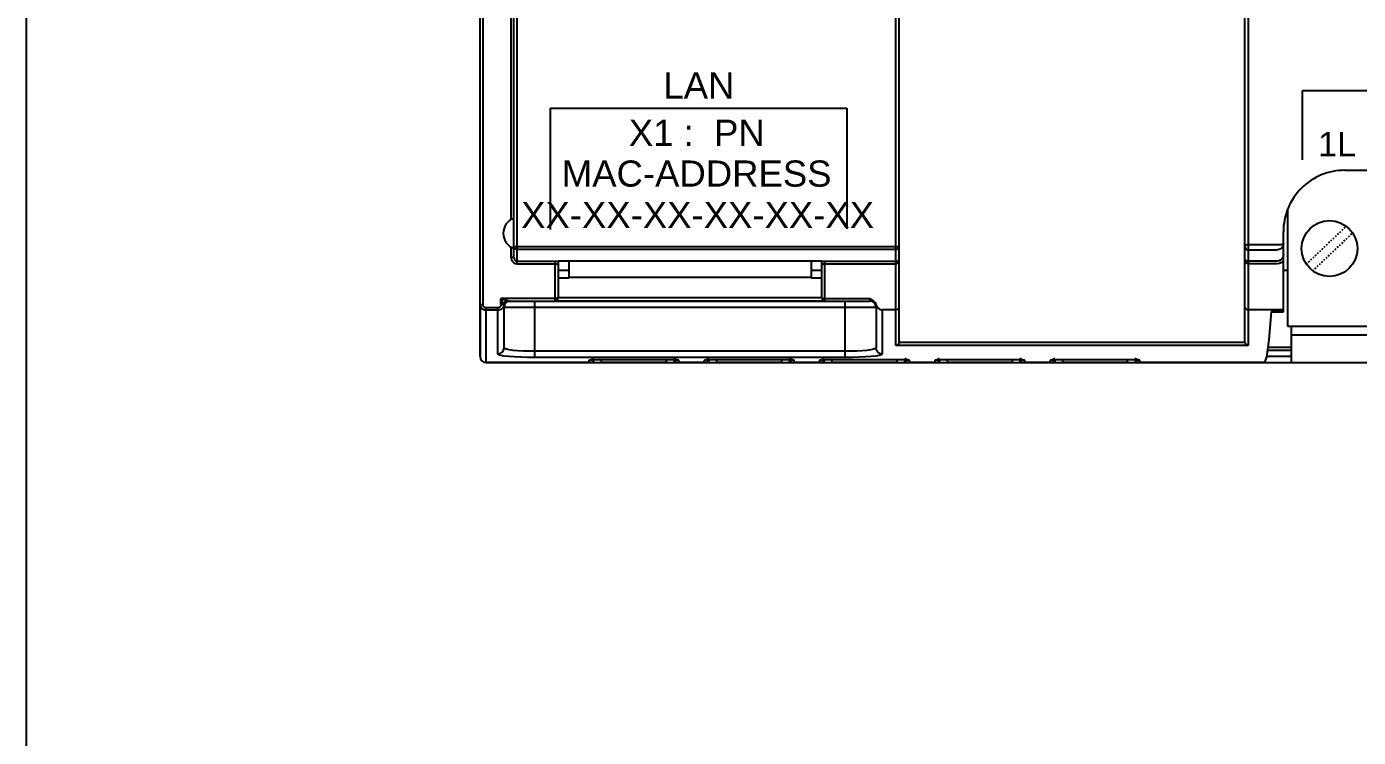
# Model space of a CAD drawing. Header units: inches. Extents: x 57 to 2760, y -193 to 2149.
# Drawn here: x 60.5 to 147.1, y 1878.4 to 1924.6 of the extents above; entities that cross this region are included whole.
import ezdxf

# ---------------------------------------------------------------- set-up
doc = ezdxf.new("R2010")
doc.units = ezdxf.units.IN
doc.header["$MEASUREMENT"] = 0
doc.linetypes.add('DOT', pattern=[0.2, 0.1, -0.1])
doc.styles.get("Standard").update_dxf_attribs({"font": 'arial.ttf'})

msp = doc.modelspace()

# ---------------------------------------------------------------- linework, layer by layer
at = {"color": 7, "linetype": 'Continuous'}
for p, q in [((89.97114, 1903.19462), (89.97114, 2002.39462)), ((90.17114, 1906.56641), (90.17114, 1999.02283)), ((91.97114, 1943.179), (91.97114, 1912.09265)), ((92.17114, 1909.62194), (92.17114, 1937.00527)), ((92.37114, 1909.22064), (92.37114, 1936.85877)), ((117.02114, 1903.90033), (117.02114, 1927.79462)), ((117.22114, 1904.1282), (117.22114, 1928.29462)), ((139.72114, 1904.12831), (139.72114, 1928.29462)), ((139.92114, 1927.79462), (139.92114, 1903.90033)), ((117.22114, 1904.12831), (117.22114, 1927.59462)), ((146.22114, 1915.29462), (188.22111, 1915.29462)), ((142.52114, 1905.14462), (142.52114, 1912.81449)), ((142.22114, 1906.09161), (142.22114, 1911.29462)), ((142.22114, 1910.50962), (142.22114, 1911.29462)), ((91.97114, 1910.29659), (91.97114, 1909.65211)), ((92.37114, 1910.33179), (117.02114, 1910.33179)), ((139.92114, 1910.46907), (141.82114, 1910.46907)), ((92.37114, 1910.15894), (117.02114, 1910.15894)), ((139.92114, 1910.12325), (141.82114, 1910.12325)), ((92.37114, 1909.38322), (94.84614, 1909.38322)), ((92.37114, 1909.22064), (94.84614, 1909.22064)), ((94.84614, 1909.38322), (94.94915, 1909.37939)), ((94.84614, 1906.79462), (94.84614, 1909.38322)), ((94.94915, 1909.37939), (95.04614, 1909.36806)), ((95.04614, 1909.4129), (112.19614, 1909.4129)), ((95.04614, 1909.4129), (95.04614, 1906.99462)), ((95.04614, 1909.39927), (112.19614, 1909.39927)), ((95.04614, 1908.79462), (95.74714, 1908.79462)), ((95.74714, 1909.39927), (95.74714, 1908.31462)), ((111.49514, 1909.39927), (111.49514, 1908.31462)), ((111.49514, 1908.79462), (112.19614, 1908.79462)), ((112.19614, 1906.99462), (112.19614, 1909.4129)), ((112.19614, 1909.36806), (112.29298, 1909.37938)), ((112.29298, 1909.37938), (112.39614, 1909.38322)), ((112.39614, 1906.79462), (112.39614, 1909.38322)), ((112.39614, 1909.38322), (117.02114, 1909.38322)), ((112.39614, 1909.22064), (117.02114, 1909.22064)), ((141.82105, 1909.38322), (139.92114, 1909.38322)), ((141.82114, 1909.22064), (139.92114, 1909.22064)), ((142.22114, 1908.79462), (142.52114, 1908.79462)), ((95.04614, 1908.29462), (95.74714, 1908.29462)), ((111.49514, 1908.31462), (95.74714, 1908.31462)), ((111.49514, 1908.29462), (112.19614, 1908.29462)), ((94.84614, 1906.96175), (91.32114, 1906.9618)), ((91.32114, 1906.56641), (91.32114, 1906.9618)), ((112.19614, 1906.99462), (95.04614, 1906.99462)), ((112.39614, 1906.96175), (115.32917, 1906.96175)), ((89.97114, 1906.59967), (89.97114, 1903.19462)), ((91.12114, 1906.3493), (90.37114, 1906.3493)), ((90.37114, 1902.79462), (90.37114, 1906.3493)), ((91.12112, 1906.18957), (90.37114, 1906.18957)), ((91.12114, 1903.35186), (91.12114, 1906.3493)), ((91.41955, 1906.67492), (91.45478, 1906.57492)), ((91.45478, 1906.57492), (91.52629, 1906.68267)), ((91.50669, 1906.49499), (91.58541, 1906.65007)), ((91.52114, 1906.39462), (115.72114, 1906.39462)), ((91.52114, 1903.74963), (91.52114, 1906.39462)), ((91.52114, 1903.74965), (91.52114, 1906.39462)), ((91.58541, 1906.65007), (91.72202, 1906.75668)), ((91.72202, 1906.75668), (91.89061, 1906.79462)), ((91.89061, 1906.79462), (115.35063, 1906.79462)), ((93.52114, 1903.12586), (93.52114, 1906.79462)), ((112.39614, 1906.79462), (94.84614, 1906.79462)), ((113.72114, 1903.12586), (113.72114, 1906.79462)), ((115.73588, 1906.49854), (115.65606, 1906.65194)), ((115.72114, 1906.39462), (115.72114, 1903.74965)), ((115.73886, 1906.52908), (115.78282, 1906.42533)), ((116.12114, 1906.22281), (116.12114, 1903.35186)), ((117.02114, 1906.22281), (116.12114, 1906.22281)), ((142.22114, 1906.22281), (139.92114, 1906.22281)), ((141.30581, 1904.27635), (141.45271, 1906.1182)), ((141.44914, 1906.09161), (142.22114, 1906.09161)), ((142.22114, 1906.1182), (141.45271, 1906.1182)), ((191.43114, 1905.14462), (142.52114, 1905.14462)), ((142.72114, 1905.14462), (142.72114, 1902.79462)), ((142.72114, 1904.60462), (191.72114, 1904.60462)), ((113.72113, 1903.52453), (93.52115, 1903.52453)), ((139.92114, 1903.90033), (117.02114, 1903.90033)), ((139.72338, 1904.09812), (117.2189, 1904.09812)), ((117.22114, 1904.12831), (117.22108, 1904.12326)), ((141.21427, 1903.59462), (142.72114, 1903.59462)), ((141.24113, 1903.79462), (142.72114, 1903.79462)), ((90.37114, 1902.79462), (199.57114, 1902.79462)), ((97.07114, 1902.79462), (90.37114, 1902.79462)), ((113.72114, 1903.12586), (93.52114, 1903.12586)), ((97.07114, 1902.79462), (97.07114, 1902.95281)), ((97.82751, 1903.00038), (102.07114, 1903.00045)), ((97.87114, 1902.79462), (97.87114, 1903.00128)), ((97.87114, 1903.00128), (102.07114, 1903.00128)), ((102.07114, 1902.79462), (97.87114, 1902.79462)), ((102.07114, 1903.00128), (102.07114, 1902.79462)), ((102.87114, 1902.95281), (102.87114, 1902.79462)), ((104.57114, 1902.79462), (102.87114, 1902.79462)), ((104.57114, 1902.79462), (104.57114, 1902.95281)), ((105.32751, 1903.00038), (109.57114, 1903.00045)), ((105.37114, 1902.79462), (105.37114, 1903.00128)), ((105.37114, 1903.00128), (109.57114, 1903.00128)), ((109.57114, 1902.79462), (105.37114, 1902.79462)), ((109.57114, 1903.00128), (109.57114, 1902.79462)), ((110.37114, 1902.95281), (110.37114, 1902.79462)), ((112.07114, 1902.79462), (110.37114, 1902.79462)), ((112.07114, 1902.79462), (112.07114, 1902.95281)), ((112.82751, 1903.00038), (117.07114, 1903.00045)), ((112.87114, 1902.79462), (112.87114, 1903.00128)), ((112.87114, 1903.00128), (117.07114, 1903.00128)), ((117.07114, 1902.79462), (112.87114, 1902.79462)), ((117.07114, 1903.00128), (117.07114, 1902.79462)), ((117.87114, 1902.95281), (117.87114, 1902.79462)), ((119.57114, 1902.79462), (117.87114, 1902.79462)), ((119.57114, 1902.79462), (119.57114, 1902.95281)), ((120.32751, 1903.00038), (124.57114, 1903.00045)), ((120.37114, 1902.79462), (120.37114, 1903.00128)), ((120.37114, 1903.00128), (124.57114, 1903.00128)), ((124.57114, 1902.79462), (120.37114, 1902.79462)), ((124.57114, 1903.00128), (124.57114, 1902.79462)), ((125.37114, 1902.95281), (125.37114, 1902.79462)), ((127.07114, 1902.79462), (125.37114, 1902.79462)), ((127.07114, 1902.79462), (127.07114, 1902.95281)), ((127.82751, 1903.00038), (132.07114, 1903.00045)), ((127.87114, 1902.79462), (127.87114, 1903.00128)), ((127.87114, 1903.00128), (132.07114, 1903.00128)), ((132.07114, 1902.79462), (127.87114, 1902.79462)), ((132.07114, 1903.00128), (132.07114, 1902.79462)), ((132.87114, 1902.95281), (132.87114, 1902.79462)), ((141.00644, 1902.79462), (132.87114, 1902.79462)), ((142.72114, 1903.19462), (141.16056, 1903.19462))]:
    msp.add_line(p, q, dxfattribs=at)
for p, q in [((143.46139, 1915.96903), (143.46139, 1920.48261)), ((143.46139, 1920.48261), (166.93614, 1920.48261)), ((94.55277, 1911.43393), (94.55277, 1919.32277)), ((94.55277, 1919.32277), (113.82367, 1919.32277)), ((113.82367, 1919.32277), (113.82367, 1911.49508))]:
    msp.add_line(p, q)
at = {"linetype": 'DOT'}
for p, q in [((143.71529, 1909.19139), (146.31437, 1911.65344)), ((144.12791, 1908.7558), (146.72699, 1911.21785))]:
    msp.add_line(p, q, dxfattribs=at)
msp.add_lwpolyline([(60.46636, 2015.39461), (1098.54819, 2015.39461), (1098.54819, 1083.9003), (60.46636, 1083.9003)], close=True)
at = {"color": 7, "linetype": 'Continuous'}
for points in [[(92.37114, 1910.15894), (92.29556, 1910.17327), (92.23065, 1910.21463), (92.18647, 1910.27795), (92.17114, 1910.35213)], [(92.17114, 1910.35213), (92.18647, 1910.34432), (92.23065, 1910.33765), (92.29556, 1910.33329), (92.37114, 1910.33179)], [(117.02114, 1910.15894), (117.09671, 1910.17327), (117.16163, 1910.21463), (117.20581, 1910.27795), (117.22114, 1910.35213)], [(117.02114, 1910.33179), (117.09671, 1910.33329), (117.16163, 1910.33765), (117.20581, 1910.34432), (117.22114, 1910.35213)], [(139.72114, 1910.35213), (139.72409, 1910.37212), (139.73199, 1910.39009), (139.74358, 1910.40593), (139.75777, 1910.41957), (139.77379, 1910.43119), (139.79178, 1910.44131), (139.81168, 1910.45), (139.83295, 1910.45708), (139.85498, 1910.46247), (139.87722, 1910.46619), (139.89918, 1910.46835), (139.92114, 1910.46907)], [(139.72114, 1910.35213), (139.72409, 1910.31298), (139.73199, 1910.27776), (139.74358, 1910.2468), (139.75778, 1910.22009), (139.77379, 1910.19736), (139.79179, 1910.17757), (139.81168, 1910.16057), (139.83295, 1910.1467), (139.85498, 1910.13614), (139.87722, 1910.12884), (139.89918, 1910.12464), (139.92114, 1910.12325)], [(142.22114, 1910.50962), (142.20185, 1910.39108), (142.14529, 1910.28324), (142.05666, 1910.19733), (141.94503, 1910.14225), (141.82114, 1910.12325)], [(141.82114, 1910.46907), (141.87971, 1910.46951), (141.943, 1910.471), (142.00861, 1910.47379), (142.0732, 1910.47812), (142.13232, 1910.48414), (142.18, 1910.49171), (142.21069, 1910.50042), (142.22114, 1910.50962)], [(91.97114, 1909.65211), (92.07114, 1909.64807), (92.14434, 1909.63702), (92.17114, 1909.62194)], [(91.97114, 1909.65211), (91.97815, 1909.57169), (91.99657, 1909.50076), (92.02317, 1909.43935), (92.05557, 1909.387), (92.0916, 1909.34352), (92.12916, 1909.30857), (92.16676, 1909.28123), (92.20428, 1909.25998), (92.24241, 1909.2436), (92.28228, 1909.23142), (92.32494, 1909.22353), (92.37114, 1909.22064)], [(92.17114, 1909.62194), (92.17465, 1909.57743), (92.18386, 1909.53819), (92.19716, 1909.50422), (92.21336, 1909.47526), (92.23137, 1909.45121), (92.25015, 1909.43187), (92.26895, 1909.41675), (92.28771, 1909.40499), (92.30677, 1909.39593), (92.32671, 1909.38919), (92.34803, 1909.38482), (92.37114, 1909.38322)], [(117.02114, 1909.38322), (117.04597, 1909.38419), (117.07255, 1909.38744), (117.09982, 1909.39336), (117.12677, 1909.40218), (117.15152, 1909.4136), (117.1723, 1909.42661), (117.18894, 1909.44051), (117.20214, 1909.45542), (117.21214, 1909.47161), (117.21871, 1909.48936), (117.22114, 1909.50887)], [(117.02114, 1909.22064), (117.04597, 1909.22287), (117.07256, 1909.23032), (117.09983, 1909.24387), (117.12677, 1909.26409), (117.15151, 1909.29026), (117.1723, 1909.3201), (117.18894, 1909.35198), (117.20213, 1909.38619), (117.21214, 1909.42334), (117.21871, 1909.46407), (117.22114, 1909.50887)], [(139.92114, 1909.22064), (139.86829, 1909.23089), (139.82539, 1909.25579), (139.79353, 1909.2869), (139.77049, 1909.31924), (139.75335, 1909.35196), (139.74004, 1909.38652), (139.73004, 1909.4238), (139.72353, 1909.4644), (139.72114, 1909.50887)], [(139.92114, 1909.38322), (139.8683, 1909.38768), (139.82539, 1909.39856), (139.79353, 1909.41213), (139.77049, 1909.42624), (139.75335, 1909.4405), (139.74004, 1909.45557), (139.73004, 1909.47181), (139.72353, 1909.4895), (139.72114, 1909.50887)], [(142.22114, 1909.83768), (142.19944, 1909.69016), (142.1384, 1909.56102), (142.04769, 1909.4632), (141.93915, 1909.40346), (141.82105, 1909.38322)], [(94.84614, 1909.22064), (94.89524, 1909.21623), (94.94195, 1909.2031), (94.98354, 1909.18137), (95.01684, 1909.15182), (95.03856, 1909.1161), (95.04614, 1909.07693)], [(112.19614, 1909.07693), (112.20375, 1909.11618), (112.22552, 1909.15192), (112.25887, 1909.18146), (112.30043, 1909.20314), (112.34702, 1909.21623), (112.39614, 1909.22064)], [(142.22114, 1909.38548), (142.0996, 1909.29463), (141.96452, 1909.2394), (141.82114, 1909.22064)], [(91.32099, 1906.9618), (91.41268, 1906.93198), (91.51143, 1906.9008), (91.6164, 1906.86881), (91.72205, 1906.83822)], [(91.32114, 1906.96175), (91.35166, 1906.87189), (91.41955, 1906.67492)], [(91.52629, 1906.68267), (91.61866, 1906.77367), (91.72205, 1906.83822)], [(91.72205, 1906.83822), (91.79725, 1906.81683), (91.82847, 1906.80806), (91.85488, 1906.80108), (91.87589, 1906.79639), (91.89061, 1906.79462)], [(95.04614, 1906.99462), (95.03075, 1906.98198), (94.98625, 1906.97117), (94.92128, 1906.96416), (94.84614, 1906.96175)], [(112.19614, 1906.99462), (112.21153, 1906.98198), (112.25603, 1906.97117), (112.321, 1906.96416), (112.39614, 1906.96175)], [(115.32732, 1906.87895), (115.32305, 1906.89734), (115.32116, 1906.91705), (115.32269, 1906.93838), (115.32917, 1906.96175)], [(115.35063, 1906.79462), (115.35596, 1906.79765), (115.35627, 1906.80553), (115.35271, 1906.81684), (115.34679, 1906.83043), (115.33993, 1906.84551), (115.33318, 1906.86171), (115.32732, 1906.87895)], [(115.32917, 1906.96175), (115.37449, 1906.92441), (115.42683, 1906.88817)], [(115.42683, 1906.88817), (115.48384, 1906.85005), (115.54308, 1906.80651)], [(90.37114, 1906.18957), (90.32598, 1906.19219), (90.28253, 1906.19976), (90.23938, 1906.21246), (90.19586, 1906.23104), (90.15189, 1906.25667), (90.10796, 1906.29084), (90.06552, 1906.3351), (90.02736, 1906.39002), (89.99714, 1906.45424), (89.97778, 1906.52525), (89.97114, 1906.59967)], [(89.97114, 1906.59967), (89.99793, 1906.58304), (90.07114, 1906.57086), (90.17114, 1906.56641)], [(90.37114, 1906.3493), (90.34856, 1906.35069), (90.32683, 1906.3547), (90.30526, 1906.36142), (90.2835, 1906.37125), (90.26151, 1906.38482), (90.23955, 1906.40291), (90.21834, 1906.42633), (90.19926, 1906.4554), (90.18414, 1906.4894), (90.17446, 1906.527), (90.17114, 1906.56641)], [(91.50765, 1906.49409), (91.48754, 1906.43515), (91.45763, 1906.37795), (91.41819, 1906.32503), (91.37009, 1906.27868), (91.31459, 1906.24073), (91.25327, 1906.21259), (91.18807, 1906.19535), (91.12112, 1906.18957)], [(91.32114, 1906.56641), (91.31891, 1906.53405), (91.31157, 1906.50006), (91.29852, 1906.46611), (91.27961, 1906.43396), (91.25523, 1906.40532), (91.22611, 1906.38161), (91.19321, 1906.36388), (91.15774, 1906.35297), (91.12114, 1906.3493)], [(91.45478, 1906.57492), (91.39269, 1906.56861), (91.32114, 1906.56641)], [(91.45478, 1906.57492), (91.46769, 1906.5542), (91.48837, 1906.52058)], [(91.48837, 1906.52058), (91.49624, 1906.50828), (91.50241, 1906.49952), (91.50669, 1906.49499)], [(91.50669, 1906.49499), (91.50727, 1906.49455), (91.50765, 1906.49409)], [(91.50765, 1906.49409), (91.51775, 1906.44484), (91.52114, 1906.39462)], [(91.50766, 1906.49409), (91.5867, 1906.64959), (91.72426, 1906.75655), (91.89417, 1906.79463)], [(115.65606, 1906.65194), (115.51911, 1906.7572), (115.35063, 1906.79462)], [(115.54308, 1906.80651), (115.60176, 1906.7546), (115.65696, 1906.69161)], [(115.65696, 1906.69161), (115.70436, 1906.61628), (115.73886, 1906.52908)], [(115.72114, 1906.39462), (115.72484, 1906.44713), (115.73588, 1906.49854)], [(115.78282, 1906.42533), (115.84777, 1906.34002), (115.92972, 1906.27575), (116.02375, 1906.23588), (116.12114, 1906.22281)], [(117.22114, 1906.38278), (117.20832, 1906.3264), (117.16908, 1906.27511), (117.10474, 1906.23745), (117.02114, 1906.22281)], [(139.72114, 1906.38278), (139.73396, 1906.3264), (139.7732, 1906.27511), (139.83754, 1906.23745), (139.92114, 1906.22281)], [(141.00644, 1902.79462), (141.15668, 1903.16574), (141.30581, 1904.27635)], [(91.12114, 1903.35186), (91.27421, 1903.38214), (91.40398, 1903.46836), (91.49069, 1903.59741), (91.52114, 1903.74963)], [(93.52115, 1903.52453), (93.13253, 1903.52828), (92.75821, 1903.53951), (92.41319, 1903.55815), (92.11014, 1903.58406), (91.86074, 1903.61692), (91.67483, 1903.65616), (91.5599, 1903.70091), (91.52114, 1903.74963)], [(115.72114, 1903.74963), (115.68238, 1903.70091), (115.56745, 1903.65616), (115.38154, 1903.61692), (115.13213, 1903.58406), (114.82908, 1903.55815), (114.48407, 1903.53951), (114.10975, 1903.52828), (113.72113, 1903.52453)], [(116.12114, 1903.35186), (115.96806, 1903.38214), (115.83829, 1903.46837), (115.75159, 1903.59741), (115.72114, 1903.74963)], [(117.2189, 1904.09812), (117.1894, 1904.01631), (117.14027, 1903.95699), (117.08197, 1903.91874), (117.02114, 1903.90033)], [(117.22108, 1904.12326), (117.22089, 1904.11821), (117.22014, 1904.10814), (117.2189, 1904.09812)], [(139.72338, 1904.09812), (139.72214, 1904.10814), (139.72139, 1904.11821), (139.72114, 1904.12831)], [(139.72338, 1904.09812), (139.75288, 1904.01631), (139.80201, 1903.95699), (139.86031, 1903.91874), (139.92114, 1903.90033)], [(93.52114, 1903.12586), (93.05501, 1903.12961), (92.60597, 1903.14088), (92.19194, 1903.15959), (91.82812, 1903.1856), (91.52859, 1903.21862), (91.30543, 1903.25805), (91.16757, 1903.30298), (91.12114, 1903.35186)], [(97.07114, 1902.95281), (97.22421, 1902.98321), (97.35398, 1903.06978)], [(97.07114, 1902.95281), (97.0987, 1902.96479), (97.17886, 1902.97629), (97.30603, 1902.98645)], [(97.18666, 1902.97395), (97.1819, 1902.97289), (97.18806, 1902.97383), (97.21499, 1902.97716), (97.2589, 1902.98131), (97.31914, 1902.98572), (97.39445, 1902.98999), (97.4845, 1902.99383), (97.58792, 1902.99703), (97.70311, 1902.99927), (97.82751, 1903.00038)], [(97.30603, 1902.98645), (97.47172, 1902.99443), (97.6642, 1902.99952), (97.87114, 1903.00128)], [(102.07114, 1903.00128), (102.27796, 1902.99953), (102.47007, 1902.99445), (102.63556, 1902.98649)], [(102.07114, 1903.00046), (102.10742, 1903.0004), (102.23725, 1902.99932), (102.35699, 1902.99695), (102.46397, 1902.99362), (102.55636, 1902.98955), (102.63308, 1902.98507), (102.69281, 1902.9805), (102.73513, 1902.97629), (102.75746, 1902.97336), (102.76066, 1902.97283)], [(102.87114, 1902.95281), (102.71807, 1902.98321), (102.5883, 1903.06978)], [(102.63556, 1902.98649), (102.76324, 1902.97631), (102.84368, 1902.96477), (102.87114, 1902.95281)], [(104.57114, 1902.95281), (104.72421, 1902.98321), (104.85398, 1903.06978)], [(104.57114, 1902.95281), (104.5987, 1902.96479), (104.67886, 1902.97629), (104.80603, 1902.98645)], [(104.68666, 1902.97395), (104.6819, 1902.97289), (104.68806, 1902.97383), (104.71499, 1902.97716), (104.7589, 1902.98131), (104.81914, 1902.98572), (104.89445, 1902.98999), (104.9845, 1902.99383), (105.08792, 1902.99703), (105.20311, 1902.99927), (105.32751, 1903.00038)], [(104.80603, 1902.98645), (104.97172, 1902.99443), (105.1642, 1902.99952), (105.37114, 1903.00128)], [(109.57114, 1903.00128), (109.77796, 1902.99953), (109.97007, 1902.99445), (110.13556, 1902.98649)], [(109.57114, 1903.00046), (109.60742, 1903.0004), (109.73725, 1902.99932), (109.85699, 1902.99695), (109.96397, 1902.99362), (110.05636, 1902.98955), (110.13308, 1902.98507), (110.19281, 1902.9805), (110.23513, 1902.97629), (110.25746, 1902.97336), (110.26066, 1902.97283)], [(110.37114, 1902.95281), (110.21807, 1902.98321), (110.0883, 1903.06978)], [(110.13556, 1902.98649), (110.26324, 1902.97631), (110.34368, 1902.96477), (110.37114, 1902.95281)], [(112.07114, 1902.95281), (112.22421, 1902.98321), (112.35398, 1903.06978)], [(112.07114, 1902.95281), (112.0987, 1902.96479), (112.17886, 1902.97629), (112.30603, 1902.98645)], [(112.18666, 1902.97395), (112.1819, 1902.97289), (112.18806, 1902.97383), (112.21499, 1902.97716), (112.2589, 1902.98131), (112.31914, 1902.98572), (112.39445, 1902.98999), (112.4845, 1902.99383), (112.58792, 1902.99703), (112.70311, 1902.99927), (112.82751, 1903.00038)], [(112.30603, 1902.98645), (112.47172, 1902.99443), (112.6642, 1902.99952), (112.87114, 1903.00128)], [(116.12114, 1903.35186), (116.0747, 1903.30298), (115.93684, 1903.25805), (115.71368, 1903.21862), (115.41416, 1903.1856), (115.05034, 1903.15959), (114.63631, 1903.14088), (114.18727, 1903.12961), (113.72114, 1903.12586)], [(117.07114, 1903.00128), (117.27796, 1902.99953), (117.47007, 1902.99445), (117.63556, 1902.98649)], [(117.07114, 1903.00046), (117.10742, 1903.0004), (117.23725, 1902.99932), (117.35699, 1902.99695), (117.46397, 1902.99362), (117.55636, 1902.98955), (117.63308, 1902.98507), (117.69281, 1902.9805), (117.73513, 1902.97629), (117.75746, 1902.97336), (117.76066, 1902.97283)], [(117.87114, 1902.95281), (117.71807, 1902.98321), (117.5883, 1903.06978)], [(117.63556, 1902.98649), (117.76324, 1902.97631), (117.84368, 1902.96477), (117.87114, 1902.95281)], [(119.57114, 1902.95281), (119.72421, 1902.98321), (119.85398, 1903.06978)], [(119.57114, 1902.95281), (119.5987, 1902.96479), (119.67886, 1902.97629), (119.80603, 1902.98645)], [(119.68666, 1902.97395), (119.6819, 1902.97289), (119.68806, 1902.97383), (119.71499, 1902.97716), (119.7589, 1902.98131), (119.81914, 1902.98572), (119.89445, 1902.98999), (119.9845, 1902.99383), (120.08792, 1902.99703), (120.20311, 1902.99927), (120.32751, 1903.00038)], [(119.80603, 1902.98645), (119.97172, 1902.99443), (120.1642, 1902.99952), (120.37114, 1903.00128)], [(124.57114, 1903.00128), (124.77796, 1902.99953), (124.97007, 1902.99445), (125.13556, 1902.98649)], [(124.57114, 1903.00046), (124.60742, 1903.0004), (124.73725, 1902.99932), (124.85699, 1902.99695), (124.96397, 1902.99362), (125.05636, 1902.98955), (125.13308, 1902.98507), (125.19281, 1902.9805), (125.23513, 1902.97629), (125.25746, 1902.97336), (125.26066, 1902.97283)], [(125.37114, 1902.95281), (125.21807, 1902.98321), (125.0883, 1903.06978)], [(125.13556, 1902.98649), (125.26324, 1902.97631), (125.34368, 1902.96477), (125.37114, 1902.95281)], [(127.07114, 1902.95281), (127.22421, 1902.98321), (127.35398, 1903.06978)], [(127.07114, 1902.95281), (127.0987, 1902.96479), (127.17886, 1902.97629), (127.30603, 1902.98645)], [(127.18666, 1902.97395), (127.1819, 1902.97289), (127.18806, 1902.97383), (127.21499, 1902.97716), (127.2589, 1902.98131), (127.31914, 1902.98572), (127.39445, 1902.98999), (127.4845, 1902.99383), (127.58792, 1902.99703), (127.70311, 1902.99927), (127.82751, 1903.00038)], [(127.30603, 1902.98645), (127.47172, 1902.99443), (127.6642, 1902.99952), (127.87114, 1903.00128)], [(132.07114, 1903.00128), (132.27796, 1902.99953), (132.47007, 1902.99445), (132.63556, 1902.98649)], [(132.07114, 1903.00046), (132.10742, 1903.0004), (132.23725, 1902.99932), (132.35699, 1902.99695), (132.46397, 1902.99362), (132.55636, 1902.98955), (132.63308, 1902.98507), (132.69281, 1902.9805), (132.73513, 1902.97629), (132.75746, 1902.97336), (132.76066, 1902.97283)], [(132.87114, 1902.95281), (132.71807, 1902.98321), (132.5883, 1903.06978)], [(132.63556, 1902.98649), (132.76324, 1902.97631), (132.84368, 1902.96477), (132.87114, 1902.95281)]]:
    msp.add_lwpolyline(points, dxfattribs=at)
msp.add_circle((145.22114, 1910.20462), 1.815, dxfattribs=at)
for centre, radius, start, end in [((146.22114, 1911.29462), 4, 89.9999932, 180.0005115), ((92.53542, 1911.19462), 1.06429, 110.0159596, 249.9840404), ((94.84614, 1906.99462), 0.2, 270, 0), ((112.39614, 1906.99462), 0.2, 180, 270), ((91.92114, 1906.39462), 0.4, 94.3162276, 180), ((115.32113, 1906.39462), 0.40001, 0, 85.8291138), ((90.37114, 1903.19462), 0.4, 180, 270), ((90.37114, 1903.19462), 0.4, 180, 270), ((97.07114, 1903.19462), 0.4, 270, 329.0326398), ((102.87114, 1903.19462), 0.4, 210.9748609, 270), ((102.87114, 1903.19462), 0.4, 210.9748609, 270), ((104.57114, 1903.19462), 0.4, 270, 329.0326398), ((110.37114, 1903.19462), 0.4, 210.9748609, 270), ((110.37114, 1903.19462), 0.4, 210.9748609, 270), ((112.07114, 1903.19462), 0.4, 270, 329.0326398), ((117.87114, 1903.19462), 0.4, 210.9748609, 270), ((117.87114, 1903.19462), 0.4, 210.9748609, 270), ((119.57114, 1903.19462), 0.4, 270, 329.0326398), ((125.37114, 1903.19462), 0.4, 210.9748609, 270), ((125.37114, 1903.19462), 0.4, 210.9748609, 270), ((127.07114, 1903.19462), 0.4, 270, 329.0326398), ((132.87114, 1903.19462), 0.4, 210.9748609, 270), ((132.87114, 1903.19462), 0.4, 210.9748609, 270)]:
    msp.add_arc(centre, radius, start, end, dxfattribs=at)

# ---------------------------------------------------------------- texts
for s, insert, char_height, width, attachment_point in [('LAN', (104.20107, 1921.66116), 1.7, 25.5322771, 2), ('X1 :  PN', (104.06462, 1918.58198), 1.7, 25.5322771, 2), ('1L', (144.47505, 1917.79058), 1.6, 3.5662222, 1), ('MAC-ADDRESS ', (104.05506, 1915.93088), 1.7, 25.5322771, 2), ('XX-XX-XX-XX-XX-XX', (104.11624, 1913.24011), 1.7, 25.5322771, 2)]:
    msp.add_mtext(s, dxfattribs=dict(insert=insert, char_height=char_height, width=width, attachment_point=attachment_point))

doc.saveas('drawing.dxf')
